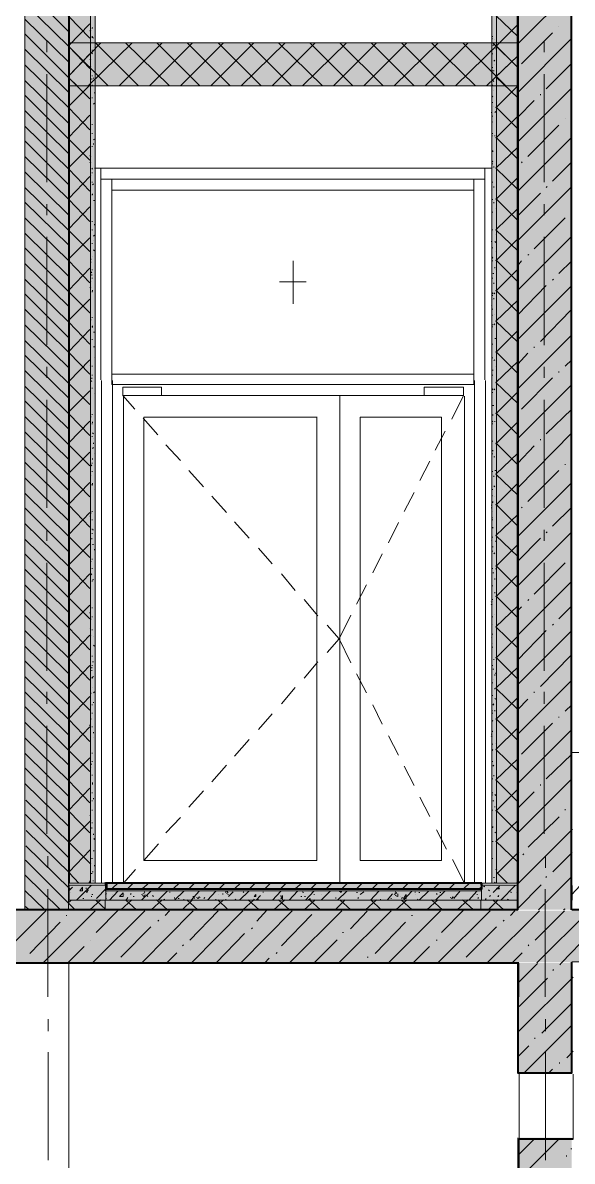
# Model space of a CAD drawing. Header units: millimetres. Extents: x -135211 to 49383, y -8033 to 228499.
# Drawn here: x -68908 to -66369, y 5554 to 10819 of the extents above; entities that cross this region are included whole.
import ezdxf

# ---------------------------------------------------------------- set-up
doc = ezdxf.new("R2010")
doc.units = ezdxf.units.MM
doc.layers.add('PDF _Геометрия', color=7, linetype='Continuous', true_color=0x1d1d1d)
doc.layers.add('PDF _Сплошная заливка', color=7, linetype='Continuous', true_color=0xffffff)

msp = doc.modelspace()

# ---------------------------------------------------------------- hatches: boundary and pattern name
at = {"layer": 'PDF _Сплошная заливка', "transparency": 33554559}
h = msp.add_hatch(color=256, dxfattribs=at)
h.paths.add_polyline_path([(-68526.3, 6763.3), (-68526.3, 6828.9), (-68693.9, 6828.9), (-68693.9, 6763.3)])
h.paths.add_polyline_path([(-66621.4, 6763.3), (-66621.4, 6828.9), (-66790.8, 6828.9), (-66790.8, 6763.3)])
h = msp.add_hatch(color=256, dxfattribs=at)
h.paths.add_polyline_path([(-68695.6, 6763.3), (-68695.6, 6717.5), (-68526.3, 6717.5), (-68526.3, 6763.3)])
h.paths.add_polyline_path([(-66622.2, 6763.3), (-66790.8, 6763.3), (-66790.8, 6717.5), (-66622.2, 6717.5)])
h = msp.add_hatch(color=256, dxfattribs=at)
h.paths.add_polyline_path([(-90915, 6475.5), (-90915, 6713.8), (-103545.3, 6713.8), (-103545.3, 6475.5)])
h.paths.add_polyline_path([(-5796.5, 6475.5), (-5796.5, 6713.8), (-26352.2, 6713.8), (-26352.2, 6475.5)])
h.paths.add_polyline_path([(-26398.8, 6475.5), (-26398.8, 6713.8), (-50899.8, 6713.8), (-50899.8, 6475.5)])
h.paths.add_polyline_path([(-50950.6, 6475.5), (-50950.6, 6713.8), (-77648.6, 6713.8), (-77648.6, 6475.5)])
h.paths.add_polyline_path([(-79718.6, 6475.5), (-79718.6, 6713.8), (-80167.3, 6713.8), (-80167.3, 6475.5)])
h.paths.add_polyline_path([(-80366.2, 6475.5), (-80366.2, 6713.8), (-82698.6, 6713.8), (-82698.6, 6475.5)])
h.paths.add_polyline_path([(-82897.6, 6475.5), (-82897.6, 6713.8), (-83397.1, 6713.8), (-83397.1, 6475.5)])
h = msp.add_hatch(color=256, dxfattribs=at)
h.paths.add_polyline_path([(-66371.7, 5963.3), (-66371.7, 6472.2), (-66618.2, 6472.2), (-66618.2, 5963.3)])
h.paths.add_polyline_path([(-66371.7, 5662.7), (-66618.2, 5662.7), (-66618.2, 3343), (-66371.7, 3343)])

# ---------------------------------------------------------------- linework, layer by layer
at = {"layer": 'PDF _Геометрия', "color": 7, "lineweight": 40}
for points in [[(-66622.2, 11543.3), (-66622.2, 6717.5), (-77399.4, 6717.5), (-77399.4, 10726.1)], [(-66372.5, 6717.5), (-66372.5, 11543.3)], [(-66787.3, 6840.3), (-68523.3, 6840.3)], [(-68522, 6839.5), (-68522, 6814), (-66786.7, 6814), (-66786.7, 6839.5)], [(-104046.1, 2746.4), (-50951, 2746.4), (-50951, 3343.3), (-50951, 6475.7), (-50951, 6716.9), (-66371.9, 6716.9)], [(-66620.9, 6475.1), (-66620.9, 5962.9), (-66371.5, 5962.9), (-66371.5, 6475.1)], [(-66618.2, 5659.3), (-66618.2, 3339.5), (-77396.3, 3339.5), (-77396.3, 6472.2)], [(-77395.9, 6471.8), (-66618.1, 6471.8)], [(-66365.1, 5655.8), (-66614.7, 5655.8)]]:
    msp.add_lwpolyline(points, dxfattribs=at)
at = {"layer": 'PDF _Геометрия', "color": 7, "lineweight": 9}
for points in [[(-69297.6, 11543.3), (-69297.6, 6717.5), (-68899.4, 6717.5), (-68899.4, 11543.3), (-68899.4, 6717.5), (-68696.5, 6717.5), (-68696.5, 11543.3)], [(-68692.3, 11539.1), (-68692.3, 6840.3), (-68595, 6840.3), (-68573.8, 6840.3), (-68573.8, 11539.1)], [(-68595, 11539.1), (-68595, 6840.3)], [(-66741, 11539.1), (-66741, 6840.3), (-66719.8, 6840.3), (-66618.3, 6840.3), (-66618.3, 11539.1)], [(-66719.8, 6840.3), (-66719.8, 11539.1)], [(-66371.7, 10962.5), (-66371.7, 7444.9), (-65097.5, 7444.9), (-65097.5, 10145.6), (-65046.7, 10145.6), (-65046.7, 10069.4), (-65046.7, 10094.8), (-64995.9, 10094.8), (-64995.9, 10069.4), (-64995.9, 8795.2), (-64995.9, 7495.7), (-65046.7, 7495.7), (-65038.3, 7495.7)], [(-68797.2, 10683.2), (-68797.2, 10734)], [(-66498.7, 10683.2), (-66498.7, 10734)], [(-68797.2, 10082.1), (-68797.2, 10581.6)], [(-66498.7, 10082.1), (-66498.7, 10581.6)], [(-66773.8, 10069.4), (-66773.8, 10145.6), (-66744.2, 10145.6), (-68577.1, 10145.6), (-68547.5, 10145.6), (-68547.5, 10069.4)], [(-66799.2, 10094.8), (-68522.1, 10094.8), (-68547.5, 10094.8), (-68547.5, 10145.6), (-68522.1, 10145.6), (-66799.2, 10145.6)], [(-65097.5, 10145.6), (-65097.5, 10069.4), (-65097.5, 8795.2), (-65097.5, 7521.1), (-65097.5, 7444.9), (-66371.7, 7444.9)], [(-68539, 10094.8), (-68547.5, 10094.8), (-68496.7, 10094.8), (-66824.6, 10094.8), (-68496.7, 10094.8), (-68496.7, 10044), (-66824.6, 10044), (-66824.6, 10094.8), (-66824.6, 9167.7)], [(-68509.4, 10094.8), (-68496.7, 10094.8), (-68496.7, 9167.7)], [(-66811.9, 10094.8), (-66824.6, 10094.8), (-66773.8, 10094.8), (-66782.3, 10094.8)], [(-68797.2, 9929.7), (-68797.2, 9980.5)], [(-66498.7, 9929.7), (-66498.7, 9980.5)], [(-68797.2, 9328.6), (-68797.2, 9828.1)], [(-66498.7, 9328.6), (-66498.7, 9828.1)], [(-67658.5, 9718), (-67658.5, 9519.1)], [(-67599.3, 9620.7), (-67722, 9620.7)], [(-68797.2, 9176.2), (-68797.2, 9227)], [(-66498.7, 9176.2), (-66498.7, 9227)], [(-68493.5, 9164.4), (-68493.5, 6840.3), (-68544.1, 6840.3), (-68544.1, 9164.4), (-68544.1, 6840.3)], [(-66770.7, 6840.3), (-66770.7, 9164.4), (-66770.7, 6840.3), (-66821.3, 6840.3), (-66821.3, 9164.4)], [(-68797.2, 8575.1), (-68797.2, 9074.6)], [(-66926.2, 8985.7), (-66871.2, 9095.8), (-67446.9, 9095.8), (-68445.9, 9095.8), (-68390.9, 9032.3)], [(-68445.9, 9095.8), (-66871.2, 9095.8)], [(-68442.6, 6840.3), (-68442.6, 9092.2), (-68442.6, 6840.3), (-67443.8, 6840.3), (-67443.8, 9092.2), (-67443.8, 6840.3), (-66868, 6840.3), (-66868, 9092.2), (-66868, 6840.3)], [(-66498.7, 8575.1), (-66498.7, 9074.6)], [(-68352.8, 8989.9), (-68285, 8913.7)], [(-67548.9, 8994.4), (-67548.9, 6945.6), (-68348.6, 6945.6), (-68348.6, 8994.4)], [(-68348.5, 8994.2), (-67548.5, 8994.2)], [(-66973.1, 8994.4), (-66973.1, 6945.6), (-67349.6, 6945.6), (-67349.6, 8994.4)], [(-67349.5, 8994.2), (-66972.8, 8994.2)], [(-66955.9, 8930.7), (-67002.4, 8841.8)], [(-68246.9, 8867.2), (-68179.2, 8795.2)], [(-68141.1, 8748.6), (-68073.4, 8672.5)], [(-67027.8, 8791), (-67074.4, 8702.1)], [(-67099.8, 8647.1), (-67146.3, 8558.2)], [(-68035.3, 8630.1), (-67967.6, 8553.9)], [(-67929.5, 8511.6), (-67861.7, 8435.4)], [(-67171.7, 8507.4), (-67218.3, 8414.2)], [(-68797.2, 8422.7), (-68797.2, 8473.5)], [(-66498.7, 8422.7), (-66498.7, 8473.5)], [(-67819.4, 8388.8), (-67755.9, 8316.9)], [(-68797.2, 7821.6), (-68797.2, 8321.1)], [(-67247.9, 8363.4), (-67290.3, 8274.5)], [(-66498.7, 7821.6), (-66498.7, 8321.1)], [(-67713.6, 8270.3), (-67650.1, 8194.1)], [(-67319.9, 8219.5), (-67366.5, 8130.6)], [(-67607.7, 8151.8), (-67544.3, 8075.6)], [(-67391.9, 8079.8), (-67446.9, 7969.8), (-67391.9, 7859.7)], [(-67501.9, 8033.3), (-67446.9, 7969.8), (-67501.9, 7906.3)], [(-67544.3, 7863.9), (-67607.7, 7787.7)], [(-67366.5, 7808.9), (-67319.9, 7720)], [(-67650.1, 7745.4), (-67713.6, 7669.2)], [(-68797.2, 7669.2), (-68797.2, 7724.2)], [(-66498.7, 7669.2), (-66498.7, 7724.2)], [(-67290.3, 7665), (-67247.9, 7576.1)], [(-67755.9, 7622.6), (-67819.4, 7550.7)], [(-68797.2, 7068.1), (-68797.2, 7567.6)], [(-66498.7, 7068.1), (-66498.7, 7567.6)], [(-67861.7, 7504.1), (-67929.5, 7427.9)], [(-67218.3, 7521.1), (-67171.7, 7432.2)], [(-67967.6, 7385.6), (-68035.3, 7309.4)], [(-67146.3, 7381.4), (-67099.8, 7292.5)], [(-68073.4, 7267.1), (-68141.1, 7190.9)], [(-67074.4, 7237.4), (-67027.8, 7148.5)], [(-68179.2, 7144.3), (-68246.9, 7072.3)], [(-66996.4, 7087.2), (-66949.8, 6998.2)], [(-68281.2, 7021.9), (-68349, 6945.6)], [(-68792.5, 6910.5), (-68792.5, 6965.6)], [(-66922.7, 6950.3), (-66868, 6840.3), (-66821.3, 6840.3)], [(-66493.6, 6910.5), (-66493.6, 6965.6)], [(-68387.8, 6904), (-68442.6, 6840.3), (-68493.5, 6840.3)], [(-68696, 6844.3), (-68696, 6831.5), (-68527, 6831.5), (-68527, 6844.3)], [(-66791.2, 6844.3), (-66791.2, 6831.5), (-66621.7, 6831.5), (-66621.7, 6844.3)], [(-66372.4, 6844.5), (-66372.4, 6840.3)], [(-68792.5, 6313.9), (-68792.5, 6813.2)], [(-68693.9, 6828.9), (-68693.9, 6761.3), (-68524.3, 6761.3), (-68524.3, 6828.9)], [(-66618.3, 6840.3), (-66787.3, 6840.3), (-68523.3, 6840.3), (-68692.3, 6840.3)], [(-68525.7, 6817.9), (-68525.7, 6805.2), (-66790.1, 6805.2), (-66790.1, 6817.9)], [(-68524.3, 6803.8), (-68524.3, 6761.3), (-66788.9, 6761.3), (-66788.9, 6803.8)], [(-67045.5, 6840.3), (-67739.8, 6840.3)], [(-66788.9, 6828.9), (-66788.9, 6761.3), (-66619.7, 6761.3), (-66619.7, 6828.9)], [(-66493.9, 6313.9), (-66493.9, 6813.2)], [(-66372, 6840), (-66372, 6831.5)], [(-66369.7, 6828.9), (-66369.7, 6761.3)], [(-68696.5, 6763.8), (-68696.5, 6717.5), (-68527.2, 6717.5), (-68527.2, 6763.8), (-68527.2, 6717.5), (-66791.5, 6717.5), (-66622.2, 6717.5), (-66622.2, 6763.8)], [(-66372.5, 6763.8), (-66372.5, 6717.5)], [(-70846.1, 3444.7), (-69398.2, 3444.7), (-69398.2, 6475.8), (-69398.2, 3444.7), (-68695.7, 3444.7), (-68695.7, 6475.8), (-68695.7, 3444.7), (-66621.5, 3444.7), (-66621.5, 5662.8)], [(-62646.8, 6475.8), (-66371.8, 6475.8)], [(-66618.1, 6471.8), (-68692, 6471.8)], [(-66616.7, 6313.9), (-66616.7, 6470.5)], [(-68791.6, 6155.9), (-68791.6, 6210.8)], [(-66492.5, 6155.9), (-66492.5, 6210.8)], [(-68791.5, 5559.3), (-68791.5, 6058.8)], [(-66492.7, 5559.3), (-66492.7, 6058.8)], [(-66371.5, 5962.9), (-66620.9, 5962.9)], [(-66365.1, 5956.4), (-66365.1, 5655.8), (-66614.7, 5655.8), (-66614.7, 5956.4)]]:
    msp.add_lwpolyline(points, dxfattribs=at)
at = {"layer": 'PDF _Геометрия', "lineweight": 9}
for points in [[(-66621.4, 10755.1), (-66723, 10852.5), (-66621.4, 10949.8), (-66371.7, 11199.6)], [(-68598.3, 10746.7), (-68695.6, 10848.2), (-68898.8, 11047.2)], [(-68695.6, 10776.3), (-68898.8, 10979.5)], [(-66621.4, 10721.3), (-66371.7, 10971)], [(-68598.3, 10607), (-68695.6, 10708.6), (-68898.8, 10907.5)], [(-68695.6, 10636.6), (-68898.8, 10835.5)], [(-68687.2, 10725.5), (-68695.6, 10712.8), (-68598.3, 10814.4)], [(-66723, 10708.6), (-66621.4, 10810.2)], [(-66431, 10801.7), (-66431, 10801.7)], [(-68598.3, 10467.3), (-68695.6, 10564.6), (-68898.8, 10767.8)], [(-66621.4, 10496.9), (-66371.7, 10746.7)], [(-66604.5, 10628.1), (-66460.6, 10772.1)], [(-68695.6, 10496.9), (-68898.8, 10695.9)], [(-68547.5, 10725.5), (-68695.6, 10573.1), (-68598.3, 10674.7)], [(-68513.6, 10526.5), (-68695.6, 10708.6)], [(-68606.8, 10526.5), (-68403.6, 10725.5)], [(-68373.9, 10526.5), (-68572.9, 10725.5)], [(-68462.8, 10526.5), (-68263.9, 10725.5)], [(-68230, 10526.5), (-68433.2, 10725.5)], [(-68323.1, 10526.5), (-68124.2, 10725.5)], [(-68090.3, 10526.5), (-68289.3, 10725.5)], [(-68179.2, 10526.5), (-67980.3, 10725.5)], [(-67950.6, 10526.5), (-68149.6, 10725.5)], [(-68039.5, 10526.5), (-67840.6, 10725.5)], [(-67806.7, 10526.5), (-68005.7, 10725.5)], [(-67899.8, 10526.5), (-67696.6, 10725.5)], [(-67667, 10526.5), (-67866, 10725.5)], [(-67755.9, 10526.5), (-67557, 10725.5)], [(-67523.1, 10526.5), (-67726.3, 10725.5)], [(-67616.2, 10526.5), (-67413, 10725.5)], [(-67383.4, 10526.5), (-67582.3, 10725.5)], [(-67472.3, 10526.5), (-67273.3, 10725.5)], [(-67243.7, 10526.5), (-67442.7, 10725.5)], [(-67332.6, 10526.5), (-67133.6, 10725.5)], [(-67099.8, 10526.5), (-67298.7, 10725.5)], [(-67192.9, 10526.5), (-66989.7, 10725.5)], [(-66960.1, 10526.5), (-67159, 10725.5)], [(-67049, 10526.5), (-66850, 10725.5)], [(-66816.2, 10526.5), (-67019.4, 10725.5)], [(-66909.3, 10526.5), (-66706.1, 10725.5)], [(-66676.5, 10526.5), (-66875.4, 10725.5)], [(-66735.7, 10725.5), (-66621.4, 10611.2), (-66723, 10712.8)], [(-66621.4, 10471.5), (-66723, 10568.9), (-66621.4, 10666.2), (-66765.4, 10526.5)], [(-68598.3, 10323.3), (-68695.6, 10424.9), (-68898.8, 10623.9)], [(-66490.2, 10513.8), (-66371.7, 10632.4)], [(-68695.6, 10353), (-68898.8, 10551.9)], [(-68657.5, 10526.5), (-68695.6, 10564.6)], [(-68695.6, 10433.4), (-68598.3, 10530.8)], [(-68598.3, 10183.7), (-68695.6, 10281), (-68898.8, 10484.2)], [(-66723, 10424.9), (-66621.4, 10526.5), (-66625.7, 10526.5)], [(-66621.4, 10268.3), (-66371.7, 10518.1)], [(-66515.6, 10484.2), (-66515.6, 10488.4)], [(-66621.4, 10327.6), (-66723, 10429.2)], [(-66621.4, 10382.6), (-66545.2, 10458.8)], [(-68695.6, 10213.3), (-68898.8, 10412.2)], [(-68695.6, 10289.5), (-68598.3, 10391.1)], [(-66723, 10285.2), (-66621.4, 10386.8)], [(-66401.3, 10374.1), (-66401.3, 10374.1)], [(-66375.9, 10399.5), (-66371.7, 10403.8)], [(-68598.3, 10039.7), (-68695.6, 10141.3), (-68898.8, 10340.3)], [(-66574.9, 10200.6), (-66431, 10344.5)], [(-68695.6, 10069.4), (-68898.8, 10272.6)], [(-66621.4, 10187.9), (-66723, 10289.5)], [(-66621.4, 10039.7), (-66371.7, 10289.5)], [(-68695.6, 10149.8), (-68598.3, 10247.2)], [(-66621.4, 10048.2), (-66723, 10145.6), (-66621.4, 10242.9)], [(-68598.3, 9900), (-68695.6, 10001.6), (-68898.8, 10200.6)], [(-66604.5, 10171), (-66600.3, 10175.2)], [(-66460.6, 10086.3), (-66371.7, 10175.2)], [(-68695.6, 9929.7), (-68898.8, 10128.6)], [(-68695.6, 10005.9), (-68598.3, 10107.5)], [(-68598.3, 9760.3), (-68695.6, 9857.7), (-68898.8, 10056.7)], [(-66723, 10001.6), (-66621.4, 10103.2)], [(-66621.4, 9811.1), (-66371.7, 10060.9)], [(-66490.2, 10056.7), (-66486, 10060.9)], [(-66621.4, 9904.3), (-66723, 10005.9)], [(-66621.4, 9925.4), (-66515.6, 10031.3)], [(-68695.6, 9790), (-68898.8, 9988.9)], [(-68695.6, 9866.2), (-68598.3, 9967.8)], [(-66621.4, 9764.6), (-66723, 9861.9), (-66621.4, 9959.3)], [(-68598.3, 9616.4), (-68695.6, 9718), (-68898.8, 9917)], [(-66545.2, 9773), (-66401.3, 9917)], [(-66375.9, 9946.6), (-66371.7, 9946.6)], [(-68695.6, 9646.1), (-68898.8, 9845)], [(-68695.6, 9726.5), (-68598.3, 9823.8)], [(-66723, 9718), (-66621.4, 9819.6)], [(-66621.4, 9582.6), (-66371.7, 9832.3)], [(-68598.3, 9476.7), (-68695.6, 9574.1), (-68898.8, 9777.3)], [(-66574.9, 9743.4), (-66570.6, 9747.6)], [(-68695.6, 9506.4), (-68898.8, 9705.3)], [(-66621.4, 9620.7), (-66723, 9722.3)], [(-66621.4, 9696.9), (-66604.5, 9718)], [(-66431, 9658.8), (-66371.7, 9718)], [(-68598.3, 9332.8), (-68695.6, 9434.4), (-68898.8, 9633.4)], [(-68695.6, 9582.6), (-68598.3, 9684.2)], [(-66723, 9578.3), (-66621.4, 9679.9)], [(-66460.6, 9629.1), (-66456.4, 9633.4)], [(-66621.4, 9481), (-66723, 9582.6)], [(-66621.4, 9354), (-66371.7, 9603.7)], [(-66621.4, 9468.3), (-66490.2, 9603.7)], [(-68695.6, 9362.4), (-68898.8, 9565.6)], [(-68695.6, 9442.9), (-68598.3, 9540.2)], [(-66621.4, 9341.3), (-66723, 9438.6), (-66621.4, 9536)], [(-68598.3, 9193.1), (-68695.6, 9294.7), (-68898.8, 9493.7)], [(-66515.6, 9345.5), (-66375.9, 9489.4)], [(-68695.6, 9222.7), (-68898.8, 9421.7)], [(-68695.6, 9298.9), (-68598.3, 9400.5)], [(-66723, 9294.7), (-66621.4, 9396.3)], [(-66621.4, 9125.4), (-66371.7, 9375.1)], [(-68598.3, 9053.4), (-68695.6, 9150.8), (-68898.8, 9349.7)], [(-66545.2, 9315.9), (-66545.2, 9320.1)], [(-68695.6, 9083.1), (-68898.8, 9282)], [(-66621.4, 9197.4), (-66723, 9298.9)], [(-66621.4, 9239.7), (-66574.9, 9290.5)], [(-68695.6, 9159.3), (-68598.3, 9260.8)], [(-66621.4, 9057.7), (-66723, 9155), (-66621.4, 9252.4)], [(-66401.3, 9231.2), (-66371.7, 9260.8)], [(-68598.3, 8909.5), (-68695.6, 9011.1), (-68898.8, 9210.1)], [(-66604.5, 9032.3), (-66460.6, 9176.2)], [(-66431, 9201.6), (-66431, 9205.8)], [(-68695.6, 8939.1), (-68898.8, 9138.1)], [(-68695.6, 9019.6), (-68598.3, 9116.9)], [(-66723, 9011.1), (-66621.4, 9112.7)], [(-66621.4, 8896.8), (-66371.7, 9146.6)], [(-68598.3, 8769.8), (-68695.6, 8867.2), (-68898.8, 9070.4)], [(-66621.4, 8913.7), (-66723, 9015.3)], [(-66490.2, 8918), (-66371.7, 9032.3)], [(-68695.6, 8799.4), (-68898.8, 8998.4)], [(-68695.6, 8875.6), (-68598.3, 8977.2)], [(-66723, 8871.4), (-66621.4, 8973)], [(-68598.3, 8625.9), (-68695.6, 8727.5), (-68898.8, 8926.4)], [(-66621.4, 8668.2), (-66371.7, 8922.2)], [(-68695.6, 8655.5), (-68898.8, 8858.7)], [(-66621.4, 8774), (-66723, 8875.6)], [(-66621.4, 8782.5), (-66545.2, 8862.9)], [(-66515.6, 8888.3), (-66515.6, 8892.6)], [(-68695.6, 8735.9), (-68598.3, 8833.3)], [(-66621.4, 8634.4), (-66723, 8731.7), (-66621.4, 8829.1)], [(-66375.9, 8803.7), (-66371.7, 8807.9)], [(-68598.3, 8486.2), (-68695.6, 8587.8), (-68898.8, 8786.7)], [(-66574.9, 8604.7), (-66431, 8748.6)], [(-66401.3, 8774), (-66401.3, 8778.3)], [(-68695.6, 8515.8), (-68898.8, 8714.8)], [(-68695.6, 8592), (-68598.3, 8693.6)], [(-66723, 8587.8), (-66621.4, 8689.4)], [(-66621.4, 8443.9), (-66371.7, 8693.6)], [(-68598.3, 8346.5), (-68695.6, 8443.9), (-68898.8, 8642.8)], [(-66621.4, 8490.4), (-66723, 8592)], [(-68695.6, 8371.9), (-68898.8, 8575.1)], [(-68695.6, 8452.3), (-68598.3, 8553.9)], [(-66621.4, 8350.7), (-66723, 8448.1), (-66621.4, 8545.5)], [(-66604.5, 8575.1), (-66600.3, 8579.3)], [(-66460.6, 8490.4), (-66371.7, 8579.3)], [(-68598.3, 8202.6), (-68695.6, 8304.2), (-68898.8, 8503.1)], [(-68695.6, 8232.2), (-68898.8, 8431.2)], [(-66621.4, 8215.3), (-66371.7, 8465)], [(-66621.4, 8329.6), (-66515.6, 8435.4)], [(-66490.2, 8460.8), (-66486, 8465)], [(-68695.6, 8312.6), (-68598.3, 8410)], [(-66723, 8304.2), (-66621.4, 8405.8)], [(-68598.3, 8062.9), (-68695.6, 8160.2), (-68898.8, 8363.4)], [(-66545.2, 8177.2), (-66401.3, 8321.1)], [(-66375.9, 8346.5), (-66371.7, 8350.7)], [(-68695.6, 8092.5), (-68898.8, 8291.5)], [(-68695.6, 8168.7), (-68598.3, 8270.3)], [(-66621.4, 8206.8), (-66723, 8308.4)], [(-66723, 8164.5), (-66621.4, 8266.1)], [(-68598.3, 7919), (-68695.6, 8020.6), (-68898.8, 8219.5)], [(-66621.4, 7986.7), (-66371.7, 8236.4)], [(-66621.4, 8067.1), (-66723, 8168.7)], [(-68695.6, 7948.6), (-68898.8, 8151.8)], [(-68695.6, 8029), (-68598.3, 8126.4)], [(-66621.4, 7927.4), (-66723, 8024.8), (-66621.4, 8122.2)], [(-66621.4, 8101), (-66604.5, 8117.9)], [(-66574.9, 8147.5), (-66570.6, 8151.8)], [(-66431, 8062.9), (-66371.7, 8122.2)], [(-68598.3, 7779.3), (-68695.6, 7880.9), (-68898.8, 8079.8)], [(-68695.6, 7808.9), (-68898.8, 8007.9)], [(-66621.4, 7758.1), (-66371.7, 8007.9)], [(-66621.4, 7872.4), (-66490.2, 8007.9)], [(-66460.6, 8033.3), (-66456.4, 8037.5)], [(-68695.6, 7885.1), (-68598.3, 7986.7)], [(-66723, 7880.9), (-66621.4, 7982.5)], [(-68598.3, 7639.6), (-68695.6, 7736.9), (-68898.8, 7935.9)], [(-68695.6, 7665), (-68898.8, 7868.2)], [(-68695.6, 7745.4), (-68598.3, 7847)], [(-66621.4, 7783.5), (-66723, 7885.1)], [(-66515.6, 7749.6), (-66375.9, 7893.6)], [(-68598.3, 7495.7), (-68695.6, 7597.3), (-68898.8, 7796.2)], [(-66574.9, 7690.4), (-66621.4, 7643.8), (-66723, 7741.2), (-66621.4, 7838.5)], [(-66621.4, 7529.5), (-66371.7, 7779.3)], [(-68695.6, 7525.3), (-68898.8, 7724.2)], [(-68695.6, 7601.5), (-68598.3, 7703.1)], [(-66723, 7597.3), (-66621.4, 7698.8)], [(-66545.2, 7720), (-66545.2, 7724.2)], [(-68598.3, 7356), (-68695.6, 7453.3), (-68898.8, 7656.5)], [(-66401.3, 7635.3), (-66371.7, 7665)], [(-68695.6, 7385.6), (-68898.8, 7584.6)], [(-66621.4, 7499.9), (-66723, 7601.5)], [(-66431, 7605.7), (-66431, 7609.9)], [(-68695.6, 7461.8), (-68598.3, 7563.4)], [(-66621.4, 7360.2), (-66723, 7457.6), (-66621.4, 7559.2)], [(-66621.4, 7300.9), (-66371.7, 7550.7)], [(-66604.5, 7436.4), (-66460.6, 7580.3)], [(-68598.3, 7212), (-68695.6, 7313.6), (-68898.8, 7512.6)], [(-68695.6, 7241.7), (-68898.8, 7440.6)], [(-66490.2, 7322.1), (-66371.7, 7436.4)], [(-68598.3, 7072.3), (-68695.6, 7173.9), (-68898.8, 7372.9)], [(-68695.6, 7322.1), (-68598.3, 7419.5)], [(-66621.4, 7216.3), (-66723, 7317.9), (-66621.4, 7415.2)], [(-66621.4, 7072.3), (-66371.7, 7322.1)], [(-68695.6, 7102), (-68898.8, 7300.9)], [(-68695.6, 7178.2), (-68598.3, 7279.8)], [(-66723, 7173.9), (-66621.4, 7275.5)], [(-66515.6, 7292.5), (-66515.6, 7296.7)], [(-68690.4, 7024.6), (-68893.7, 7223.6)], [(-66621.4, 7186.6), (-66545.2, 7262.8)], [(-66621.4, 7076.6), (-66723, 7178.2)], [(-66401.3, 7178.2), (-66401.3, 7182.4)], [(-66375.9, 7207.8), (-66371.7, 7207.8)], [(-68692.2, 6954.4), (-68895.2, 7157.4)], [(-68690.9, 7033.3), (-68593.5, 7130.7)], [(-66722.2, 7033.3), (-66620.6, 7130.7)], [(-66573.2, 7007), (-66429.1, 7146.8)], [(-68689.9, 6884.2), (-68893.2, 7083.2)], [(-66618.3, 6840.3), (-66368.1, 7090)], [(-68691.5, 6814), (-68894.6, 7012.8)], [(-68593.8, 6928), (-68691.3, 7025.6)], [(-66621.2, 6936.8), (-66723, 7034.3)], [(-68694.2, 6892.9), (-68596.6, 6994.4)], [(-66716.9, 6884.2), (-66615.5, 6985.6)], [(-66597.4, 6971.9), (-66593.1, 6976.1)], [(-66458.9, 6892.9), (-66370.2, 6982.1)], [(-68693.3, 6743.8), (-68896.6, 6947.1)], [(-68734.3, 6717.5), (-68899.4, 6878.3)], [(-68650.2, 6840.3), (-68692.3, 6887)], [(-68603.5, 6840.3), (-68595, 6853)], [(-68496.5, 6814), (-68466.8, 6843.7)], [(-68424.7, 6814), (-68395, 6843.7)], [(-68356.8, 6814), (-68322.8, 6843.7)], [(-68285, 6814), (-68255.2, 6843.7)], [(-68212.8, 6814), (-68183.4, 6843.7)], [(-68141, 6814), (-68111.2, 6843.7)], [(-68073.4, 6814), (-68043.7, 6843.7)], [(-68001.2, 6814), (-67971.5, 6843.7)], [(-67929.4, 6814), (-67899.7, 6843.7)], [(-67861.4, 6814), (-67832.1, 6843.7)], [(-67789.6, 6814), (-67759.9, 6843.7)], [(-67717.9, 6814), (-67688.1, 6843.7)], [(-67649.9, 6814), (-67615.9, 6843.7)], [(-67578.1, 6814), (-67548.4, 6843.7)], [(-67505.9, 6814), (-67476.6, 6843.7)], [(-67434.1, 6814), (-67404.3, 6843.7)], [(-67366.1, 6814), (-67336.8, 6843.7)], [(-67294.3, 6814), (-67264.6, 6843.7)], [(-67222.5, 6814), (-67192.8, 6843.7)], [(-67154.5, 6814), (-67125.2, 6843.7)], [(-67082.8, 6814), (-67053, 6843.7)], [(-67010.5, 6814), (-66981.2, 6843.7)], [(-66938.7, 6814), (-66909, 6843.7)], [(-66871.2, 6814), (-66841.5, 6843.7)], [(-66668.8, 6840.3), (-66719.8, 6891.3)], [(-66626.8, 6840.3), (-66618.3, 6848.8)], [(-66524.8, 6717.5), (-66372.5, 6869.8)], [(-66492, 6866.6), (-66487.8, 6870.9)], [(-68806.2, 6717.5), (-68899.4, 6806.4)], [(-68695.2, 6805.2), (-68678.3, 6822.2)], [(-68686.6, 6796.4), (-68686.6, 6796.4)], [(-68659.9, 6761.3), (-68592.3, 6828.9)], [(-68619.2, 6805.2), (-68606.4, 6809.5)], [(-68618.7, 6804.9), (-68610.2, 6796.4), (-68605.9, 6809.2)], [(-68615.5, 6814), (-68615.5, 6818.2)], [(-68610.7, 6809.5), (-68606.4, 6805.2)], [(-68567.3, 6770.1), (-68521, 6816.9)], [(-68525.5, 6787.7), (-68521.2, 6791.9)], [(-68507.7, 6761.3), (-68469.4, 6803.8)], [(-68411.2, 6787.7), (-68406.9, 6791.9)], [(-68394.9, 6805.2), (-68394.9, 6805.2)], [(-68360.2, 6787.7), (-68347.4, 6791.9)], [(-68359.3, 6761.3), (-68316.8, 6803.8)], [(-68348, 6796.4), (-68343.7, 6800.7)], [(-68283.2, 6761.3), (-68240.7, 6803.8)], [(-68229.4, 6800.7), (-68229.4, 6796.4)], [(-68207.1, 6761.3), (-68164.6, 6803.8)], [(-68130.6, 6761.3), (-68092.8, 6803.8)], [(-68054.5, 6761.3), (-68016.7, 6803.8)], [(-67983.6, 6787.7), (-67983.6, 6791.9)], [(-67971.1, 6796.4), (-67966.8, 6804.9)], [(-67966.6, 6791.9), (-67958.1, 6787.7)], [(-67963, 6796.4), (-67958.8, 6796.4)], [(-67962.6, 6796.4), (-67962.6, 6804.9)], [(-67958, 6778.9), (-67936.7, 6800.1)], [(-67906.6, 6761.3), (-67864.1, 6803.8)], [(-67890.8, 6796.4), (-67886.5, 6800.7)], [(-67797.7, 6796.4), (-67797.7, 6800.7)], [(-67753.9, 6761.3), (-67716.1, 6803.8)], [(-67677.8, 6761.3), (-67639.6, 6803.8)], [(-67615.4, 6800.7), (-67611.2, 6796.4)], [(-67601.7, 6761.3), (-67563.5, 6803.8)], [(-67529.5, 6761.3), (-67487.4, 6803.8)], [(-67496.9, 6796.4), (-67492.6, 6796.4)], [(-67453.4, 6761.3), (-67411.3, 6803.8)], [(-67446.3, 6804.9), (-67437.8, 6796.4), (-67433.6, 6804.9)], [(-67365.6, 6796.4), (-67361.3, 6796.4)], [(-67348.7, 6787.7), (-67331.7, 6800.4)], [(-67332.3, 6805.2), (-67328, 6805.2)], [(-67328, 6805.2), (-67328, 6805.2)], [(-67301.2, 6761.3), (-67262.9, 6803.8)], [(-67225.1, 6761.3), (-67199.6, 6791.1)], [(-67191.9, 6787.7), (-67179.2, 6796.2)], [(-67188.2, 6805.2), (-67188.2, 6805.2)], [(-67187.9, 6800.7), (-67183.7, 6796.4)], [(-67187.4, 6783.1), (-67175, 6778.9), (-67175, 6791.6)], [(-67148.5, 6761.3), (-67110.7, 6803.8)], [(-67094.9, 6800.7), (-67094.9, 6796.4)], [(-67077.9, 6796.4), (-67073.6, 6796.4)], [(-67076.7, 6761.3), (-67034.2, 6803.8)], [(-67000.6, 6761.3), (-66958.1, 6803.8)], [(-66997.3, 6791.9), (-66993, 6787.7)], [(-66980.6, 6796.4), (-66976.3, 6796.4)], [(-66916.3, 6770.1), (-66886.6, 6804.1)], [(-66848, 6761.3), (-66810.1, 6803.8)], [(-66799, 6814), (-66790.5, 6822.5)], [(-66790.8, 6822.8), (-66786.6, 6831.2)], [(-66778.5, 6827), (-66774.3, 6822.8), (-66774.3, 6827)], [(-66778.1, 6827), (-66778.1, 6822.8)], [(-66756.6, 6809.5), (-66752.3, 6805.2)], [(-66735, 6796.4), (-66705.7, 6826.2)], [(-66700, 6761.3), (-66632.4, 6828.9)], [(-66654.7, 6800.7), (-66650.4, 6796.4)], [(-66624.9, 6796.4), (-66620.7, 6800.7)], [(-66618.3, 6726.2), (-66512.4, 6832.2)], [(-66370.9, 6791.9), (-66370.9, 6787.7), (-66332.6, 6830.2)], [(-68666.7, 6717.5), (-68696.5, 6747.2)], [(-68693.4, 6752.6), (-68684.9, 6761.1)], [(-68630.7, 6770.1), (-68626.4, 6770.1)], [(-68599, 6717.5), (-68548, 6763.8)], [(-68592.9, 6778.9), (-68588.7, 6778.9)], [(-68589.2, 6787.7), (-68585, 6787.7)], [(-68569.7, 6760), (-68522.9, 6717.5), (-68527.2, 6721.7)], [(-68524.8, 6770.1), (-68521, 6770.1)], [(-68521, 6770.1), (-68521, 6770.1)], [(-68495.7, 6787.7), (-68495.7, 6787.7)], [(-68454.8, 6717.5), (-68404.2, 6763.8)], [(-68436.2, 6787.7), (-68436.2, 6787.7)], [(-68435.4, 6761.3), (-68435.4, 6761.3)], [(-68382.9, 6717.5), (-68434, 6763.8)], [(-68431.2, 6761.3), (-68422.7, 6774.1)], [(-68398.3, 6778.9), (-68394, 6778.9)], [(-68355.8, 6783.1), (-68347.7, 6778.9), (-68343.5, 6787.4)], [(-68334.5, 6783.1), (-68330.3, 6778.9)], [(-68315.3, 6717.5), (-68264.7, 6763.8)], [(-68309, 6783.1), (-68304.8, 6778.9)], [(-68239.2, 6717.5), (-68289.8, 6763.8)], [(-68257.7, 6761.3), (-68253.5, 6765.6), (-68253.5, 6761.3)], [(-68232.2, 6761.3), (-68232.2, 6761.3)], [(-68207.7, 6774.4), (-68207.7, 6770.1)], [(-68190.3, 6770.1), (-68186, 6770.1)], [(-68171.5, 6717.5), (-68124.7, 6763.8)], [(-68164.6, 6761.3), (-68164.6, 6765.6)], [(-68099.6, 6717.5), (-68150.2, 6763.8)], [(-68122.9, 6778.9), (-68118.6, 6778.9)], [(-68118.4, 6774.4), (-68114.2, 6770.1)], [(-68105.7, 6774.4), (-68097.2, 6770.1), (-68092.9, 6778.6)], [(-68101.9, 6770.1), (-68089.1, 6774.4)], [(-68072.1, 6770.1), (-68067.9, 6774.4)], [(-68031.6, 6717.5), (-67980.9, 6763.8)], [(-68016.7, 6765.6), (-68016.7, 6761.3)], [(-67959.7, 6717.5), (-68006.5, 6763.8)], [(-68004.9, 6787.7), (-68004.9, 6787.7)], [(-67970.3, 6761.3), (-67970.3, 6765.6)], [(-67927.4, 6765.6), (-67923.1, 6761.3)], [(-67892, 6717.5), (-67841.4, 6763.8)], [(-67815.9, 6717.5), (-67866.5, 6763.8)], [(-67842.8, 6761.3), (-67838.5, 6765.6), (-67838.5, 6761.3)], [(-67830, 6761.3), (-67809.2, 6782.6)], [(-67821.5, 6765.6), (-67821.5, 6761.3)], [(-67748.2, 6717.5), (-67697.2, 6763.8)], [(-67676.3, 6717.5), (-67727, 6763.8)], [(-67716.5, 6783.1), (-67716.5, 6778.9)], [(-67716.1, 6761.3), (-67711.9, 6761.3)], [(-67707.6, 6761.3), (-67707.6, 6765.6)], [(-67623.5, 6778.9), (-67619.2, 6778.9)], [(-67608.3, 6717.5), (-67557.7, 6763.8)], [(-67606.5, 6778.9), (-67602.6, 6778.9)], [(-67589, 6761.3), (-67580.5, 6769.8), (-67580.5, 6761.3)], [(-67532.1, 6717.5), (-67583.2, 6763.8)], [(-67564.2, 6787.7), (-67560.4, 6787.7)], [(-67526.4, 6787.7), (-67526.4, 6787.7)], [(-67464.5, 6717.5), (-67418.1, 6763.8)], [(-67462.5, 6774.4), (-67462.5, 6770.1)], [(-67392.6, 6717.5), (-67443.2, 6763.8)], [(-67360.9, 6770.1), (-67356.7, 6774.4)], [(-67325, 6717.5), (-67273.9, 6763.8)], [(-67252.6, 6717.5), (-67299.4, 6763.8)], [(-67254.8, 6761.3), (-67254.8, 6765.6)], [(-67208.3, 6770.1), (-67204.1, 6770.1)], [(-67185, 6717.5), (-67134.4, 6763.8)], [(-67162.3, 6778.9), (-67162.3, 6778.9)], [(-67108.9, 6717.5), (-67159.9, 6763.8)], [(-67157.8, 6770.1), (-67153.5, 6774.4)], [(-67094.6, 6787.7), (-67094.6, 6787.7)], [(-67085.2, 6765.6), (-67080.9, 6761.3)], [(-67041.2, 6717.5), (-66990.6, 6763.8)], [(-66969.3, 6717.5), (-67019.9, 6763.8)], [(-66984.5, 6787.7), (-66984.5, 6787.7)], [(-66932.9, 6774.4), (-66924.4, 6770.1), (-66920.6, 6778.6)], [(-66929.1, 6770.1), (-66916.3, 6774.4)], [(-66904.2, 6787.7), (-66900, 6787.7)], [(-66901.7, 6717.5), (-66850.6, 6763.8)], [(-66825.1, 6717.5), (-66876.2, 6763.8)], [(-66810.7, 6787.7), (-66806.5, 6787.7)], [(-66806.2, 6770.1), (-66802, 6774.4)], [(-66771.9, 6761.3), (-66767.6, 6769.8)], [(-66757.5, 6717.5), (-66711.1, 6763.8)], [(-66755.3, 6761.3), (-66755.3, 6761.3)], [(-66751.7, 6778.9), (-66747.5, 6783.1)], [(-66685.6, 6717.5), (-66736.2, 6763.8)], [(-66709.2, 6778.9), (-66713.5, 6778.9), (-66709.2, 6783.1)], [(-66687.6, 6770.1), (-66687.6, 6770.1)], [(-66670.3, 6761.3), (-66666, 6765.6), (-66666, 6761.3)], [(-66623.9, 6761.3), (-66619.7, 6765.6)], [(-66370.9, 6787.7), (-66370.9, 6787.7)], [(-69043.4, 6471.8), (-68802.2, 6713)], [(-68878.1, 6717.5), (-68899.4, 6734.5)], [(-68815, 6471.8), (-68573.8, 6713)], [(-68708.6, 6691.1), (-68704.3, 6691.1)], [(-68586.6, 6471.8), (-68345, 6713)], [(-68570, 6612.2), (-68463.9, 6717.8)], [(-68357.8, 6471.8), (-68120.8, 6713)], [(-68251.1, 6691.1), (-68230.2, 6712.4)], [(-68137, 6577.1), (-68005.7, 6712.6)], [(-68129.4, 6471.8), (-67892, 6713)], [(-67900.5, 6471.8), (-67663.6, 6713)], [(-67826.7, 6664.8), (-67780.3, 6715.5)], [(-67712.8, 6550.8), (-67573, 6694.9)], [(-67676.4, 6471.8), (-67434.8, 6713)], [(-67447.6, 6471.8), (-67206.4, 6713)], [(-67394.1, 6629.7), (-67317.8, 6710.2)], [(-67219.2, 6471.8), (-66977.6, 6713)], [(-67112.3, 6691.1), (-67108, 6691.1)], [(-66990.4, 6471.8), (-66749.2, 6713)], [(-66974, 6612.2), (-66868.3, 6717.8)], [(-66762, 6471.8), (-66520.3, 6713)], [(-66655.2, 6691.1), (-66633.9, 6712.4)], [(-66541.1, 6577.1), (-66405.5, 6712.6)], [(-66533.1, 6471.8), (-66291.9, 6713)], [(-66410.3, 6717.5), (-66401.8, 6721.7)], [(-68876.1, 6515.7), (-68736.1, 6659.4)], [(-68455.7, 6498.1), (-68316.1, 6637.7)], [(-68283.9, 6664.8), (-68279.7, 6669.1)], [(-67851.1, 6629.7), (-67846.9, 6634)], [(-67280, 6515.7), (-67140.5, 6659.4)], [(-66860.1, 6498.1), (-66720.1, 6637.7)], [(-66687.9, 6664.8), (-66684, 6669.1)], [(-68015, 6471.8), (-67883.5, 6607.1)], [(-67431.1, 6612.2), (-67426.9, 6612.2)], [(-66419.1, 6471.8), (-66287.7, 6607.1)], [(-68700.6, 6471.8), (-68624.6, 6547.8)], [(-68594.4, 6577.1), (-68594.4, 6577.1)], [(-68170, 6550.8), (-68165.7, 6555)], [(-67562, 6471.8), (-67456.1, 6577.7)], [(-67104.8, 6471.8), (-67028.4, 6547.8)], [(-66998.5, 6577.1), (-66994.2, 6577.1)], [(-66573.8, 6550.8), (-66569.6, 6555)], [(-68243.3, 6471.8), (-68196.8, 6518.3)], [(-67790.4, 6471.8), (-67769.5, 6493.1)], [(-67737.3, 6515.7), (-67733.1, 6519.9)], [(-67317.1, 6498.1), (-67312.9, 6498.1)], [(-66647.5, 6471.8), (-66601, 6518.3)], [(-66614.9, 6384), (-66530.3, 6468.7)], [(-66459.8, 6436.7), (-66455.5, 6441)], [(-66427, 6463), (-66418.8, 6471.6)], [(-66615.6, 6155.9), (-66365.6, 6405.5)], [(-66615.1, 6270), (-66484.1, 6401.4)], [(-66509.5, 6147.2), (-66369.6, 6287)], [(-66591.3, 5962.9), (-66371.5, 6183.1)], [(-66542.3, 6120.8), (-66542.3, 6125.1)], [(-66615.6, 6041.9), (-66569.2, 6088.3)], [(-66395, 6033.1), (-66365.4, 6062.7)], [(-66428, 6006.8), (-66428, 6011.1)], [(-66477.3, 5962.9), (-66460.1, 5979.7)], [(-66616.7, 5471.5), (-66430.5, 5657.8)], [(-66616.6, 5585.6), (-66544.4, 5657.4)], [(-66396, 5576.8), (-66396, 5581.2)], [(-66375.7, 5611.9), (-66371.8, 5611.9)]]:
    msp.add_lwpolyline(points, dxfattribs=at)
at = {"layer": 'PDF _Геометрия', "color": 252, "lineweight": 9, "true_color": 0x959595}
for points in [[(-68589.8, 10793.2), (-68585.6, 10793.2), (-68585.6, 10797.5)], [(-68594.1, 10784.8), (-68598.3, 10780.5)], [(-68589.8, 10755.1), (-68585.6, 10755.1), (-68589.8, 10750.9)], [(-68581.4, 10746.7), (-68585.6, 10750.9)], [(-66740, 10755.1), (-66735.7, 10755.1)], [(-66740, 10746.7), (-66740, 10742.4)], [(-66727.3, 10742.4), (-66727.3, 10742.4)], [(-68589.8, 10691.6), (-68585.6, 10691.6)], [(-68581.4, 10704.3), (-68581.4, 10704.3)], [(-66731.5, 10717), (-66735.7, 10712.8)], [(-66723, 10695.9), (-66723, 10700.1)], [(-68594.1, 10645.1), (-68598.3, 10649.3)], [(-68585.6, 10674.7), (-68589.8, 10678.9)], [(-66740, 10674.7), (-66735.7, 10674.7)], [(-66727.3, 10645.1), (-66731.5, 10640.8)], [(-68594.1, 10619.7), (-68598.3, 10615.4)], [(-68594.1, 10602.7), (-68594.1, 10602.7)], [(-68589.8, 10590), (-68589.8, 10590)], [(-66740, 10611.2), (-66735.7, 10611.2)], [(-66735.7, 10594.3), (-66735.7, 10598.5)], [(-66731.5, 10598.5), (-66731.5, 10594.3)], [(-66727.3, 10623.9), (-66727.3, 10623.9)], [(-68598.3, 10526.5), (-68598.3, 10530.8)], [(-68589.8, 10573.1), (-68585.6, 10573.1)], [(-68589.8, 10556.2), (-68589.8, 10560.4)], [(-68589.8, 10530.8), (-68585.6, 10530.8)], [(-68581.4, 10564.6), (-68581.4, 10560.4)], [(-66740, 10530.8), (-66735.7, 10530.8)], [(-66731.5, 10547.7), (-66735.7, 10551.9)], [(-66723, 10568.9), (-66723, 10568.9)], [(-68577.1, 10492.7), (-68577.1, 10496.9)], [(-66735.7, 10475.7), (-66740, 10480)], [(-66731.5, 10505.4), (-66731.5, 10505.4)], [(-68589.8, 10471.5), (-68585.6, 10471.5)], [(-68577.1, 10446.1), (-68581.4, 10441.9)], [(-66740, 10450.3), (-66735.7, 10450.3)], [(-66731.5, 10433.4), (-66731.5, 10433.4)], [(-66740, 10403.8), (-66744.2, 10403.8)], [(-66740, 10386.8), (-66735.7, 10386.8)], [(-66723, 10408), (-66727.3, 10403.8)], [(-68594.1, 10336), (-68594.1, 10336)], [(-66740, 10357.2), (-66740, 10361.4)], [(-68589.8, 10306.4), (-68585.6, 10306.4)], [(-68577.1, 10281), (-68581.4, 10276.8)], [(-66740, 10306.4), (-66735.7, 10306.4)], [(-66740, 10297.9), (-66740, 10293.7)], [(-66727.3, 10293.7), (-66727.3, 10297.9)], [(-68589.8, 10247.2), (-68585.6, 10247.2)], [(-68581.4, 10255.6), (-68581.4, 10259.9)], [(-66740, 10226), (-66735.7, 10226), (-66735.7, 10221.8)], [(-68594.1, 10200.6), (-68598.3, 10204.8)], [(-68594.1, 10175.2), (-68598.3, 10171)], [(-66735.7, 10179.4), (-66740, 10175.2)], [(-66740, 10166.7), (-66735.7, 10166.7)], [(-68585.6, 10145.6), (-68589.8, 10141.3)], [(-68589.8, 10124.4), (-68585.6, 10124.4)], [(-68589.8, 10111.7), (-68589.8, 10111.7)], [(-66735.7, 10149.8), (-66735.7, 10149.8)], [(-66731.5, 10154), (-66731.5, 10149.8)], [(-68589.8, 10082.1), (-68585.6, 10082.1)], [(-68581.4, 10073.6), (-68585.6, 10069.4)], [(-66740, 10082.1), (-66735.7, 10082.1)], [(-66731.5, 10056.7), (-66731.5, 10060.9)], [(-68589.8, 10022.8), (-68585.6, 10022.8), (-68585.6, 10027)], [(-66740, 10014.3), (-66740, 10014.3)], [(-68577.1, 9997.4), (-68581.4, 9997.4)], [(-66740, 10001.6), (-66735.7, 10001.6)], [(-66731.5, 9988.9), (-66731.5, 9984.7)], [(-66723, 9959.3), (-66723, 9959.3)], [(-68589.8, 9900), (-68585.6, 9900)], [(-66740, 9942.4), (-66735.7, 9942.4)], [(-66740, 9912.7), (-66740, 9912.7)], [(-68585.6, 9857.7), (-68585.6, 9857.7)], [(-68577.1, 9883.1), (-68577.1, 9887.3)], [(-66740, 9861.9), (-66735.7, 9861.9)], [(-68589.8, 9798.4), (-68585.6, 9798.4)], [(-68577.1, 9836.5), (-68581.4, 9832.3)], [(-68581.4, 9811.1), (-68581.4, 9811.1)], [(-66740, 9806.9), (-66744.2, 9806.9)], [(-66723, 9802.7), (-66727.3, 9806.9)], [(-66723, 9840.8), (-66723, 9840.8)], [(-68585.6, 9739.2), (-68585.6, 9739.2)], [(-68577.1, 9764.6), (-68581.4, 9768.8)], [(-66740, 9777.3), (-66735.7, 9777.3)], [(-66723, 9760.3), (-66723, 9760.3)], [(-68594.1, 9726.5), (-68594.1, 9722.3)], [(-68594.1, 9709.6), (-68594.1, 9713.8)], [(-66735.7, 9735), (-66740, 9730.7)], [(-66740, 9718), (-66735.7, 9718)], [(-66727.3, 9684.2), (-66727.3, 9688.4)], [(-68589.8, 9663), (-68594.1, 9667.2)], [(-68589.8, 9675.7), (-68585.6, 9675.7)], [(-68589.8, 9654.5), (-68589.8, 9650.3)], [(-68589.8, 9637.6), (-68585.6, 9637.6)], [(-66740, 9637.6), (-66735.7, 9637.6)], [(-66731.5, 9658.8), (-66735.7, 9658.8)], [(-66723, 9675.7), (-66723, 9675.7)], [(-68594.1, 9591), (-68598.3, 9595.3)], [(-68594.1, 9608), (-68594.1, 9608)], [(-68589.8, 9620.7), (-68589.8, 9620.7)], [(-68585.6, 9582.6), (-68585.6, 9578.3)], [(-66731.5, 9612.2), (-66731.5, 9616.4)], [(-68589.8, 9574.1), (-68585.6, 9574.1)], [(-66735.7, 9569.9), (-66740, 9565.6)], [(-66740, 9557.2), (-66735.7, 9557.2)], [(-66735.7, 9540.2), (-66735.7, 9540.2)], [(-66727.3, 9565.6), (-66731.5, 9569.9)], [(-66731.5, 9544.5), (-66731.5, 9540.2)], [(-66744.2, 9510.6), (-66744.2, 9510.6)], [(-66740, 9493.7), (-66735.7, 9493.7)], [(-68598.3, 9472.5), (-68598.3, 9472.5)], [(-68594.1, 9447.1), (-68594.1, 9442.9)], [(-68589.8, 9455.6), (-68585.6, 9455.6)], [(-66740, 9464), (-66740, 9468.3)], [(-66727.3, 9425.9), (-66731.5, 9421.7)], [(-66727.3, 9468.3), (-66727.3, 9468.3)], [(-68589.8, 9413.2), (-68585.6, 9413.2), (-68585.6, 9409)], [(-68585.6, 9417.5), (-68585.6, 9413.2)], [(-68577.1, 9387.8), (-68581.4, 9387.8)], [(-66735.7, 9421.7), (-66740, 9421.7)], [(-66740, 9413.2), (-66735.7, 9413.2)], [(-68589.8, 9354), (-68585.6, 9354)], [(-68577.1, 9320.1), (-68581.4, 9320.1)], [(-66740, 9332.8), (-66735.7, 9332.8)], [(-66723, 9358.2), (-66727.3, 9358.2)], [(-68594.1, 9265.1), (-68594.1, 9265.1)], [(-68577.1, 9269.3), (-68577.1, 9269.3)], [(-66740, 9269.3), (-66735.7, 9269.3)], [(-68598.3, 9235.4), (-68598.3, 9235.4)], [(-68589.8, 9231.2), (-68585.6, 9231.2)], [(-66735.7, 9210.1), (-66735.7, 9214.3)], [(-66727.3, 9260.8), (-66731.5, 9256.6)], [(-66723, 9231.2), (-66723, 9231.2)], [(-68589.8, 9163.5), (-68594.1, 9159.3)], [(-68589.8, 9188.9), (-68585.6, 9188.9)], [(-68589.8, 9172), (-68589.8, 9176.2)], [(-66740, 9188.9), (-66735.7, 9188.9)], [(-68589.8, 9129.6), (-68585.6, 9129.6)], [(-66735.7, 9125.4), (-66740, 9121.2)], [(-66740, 9108.5), (-66735.7, 9108.5)], [(-66727.3, 9121.2), (-66731.5, 9125.4)], [(-68577.1, 9104.2), (-68577.1, 9104.2)], [(-68589.8, 9006.9), (-68585.6, 9006.9)], [(-66740, 9049.2), (-66735.7, 9049.2), (-66731.5, 9049.2)], [(-66735.7, 9006.9), (-66735.7, 9002.6)], [(-68594.1, 8998.4), (-68594.1, 8994.2)], [(-68589.8, 8964.5), (-68585.6, 8964.5)], [(-68585.6, 8973), (-68585.6, 8968.8)], [(-66735.7, 8973), (-66740, 8977.2)], [(-66740, 8964.5), (-66735.7, 8964.5)], [(-66727.3, 8977.2), (-66727.3, 8973)], [(-68589.8, 8905.3), (-68585.6, 8905.3)], [(-68581.4, 8918), (-68585.6, 8922.2)], [(-68581.4, 8896.8), (-68581.4, 8896.8)], [(-68581.4, 8854.5), (-68585.6, 8850.2)], [(-68581.4, 8871.4), (-68581.4, 8875.6)], [(-66740, 8884.1), (-66735.7, 8884.1)], [(-66723, 8867.2), (-66723, 8867.2)], [(-68585.6, 8799.4), (-68585.6, 8803.7)], [(-68577.1, 8829.1), (-68577.1, 8829.1)], [(-66740, 8824.8), (-66735.7, 8824.8)], [(-66735.7, 8841.8), (-66735.7, 8837.5)], [(-66727.3, 8812.1), (-66731.5, 8812.1)], [(-68589.8, 8769.8), (-68594.1, 8774)], [(-68589.8, 8782.5), (-68585.6, 8782.5)], [(-68589.8, 8744.4), (-68585.6, 8744.4)], [(-66740, 8744.4), (-66735.7, 8744.4)], [(-66723, 8748.6), (-66727.3, 8748.6)], [(-68589.8, 8727.5), (-68589.8, 8727.5)], [(-68585.6, 8689.4), (-68585.6, 8685.1)], [(-66731.5, 8719), (-66731.5, 8723.2)], [(-68594.1, 8655.5), (-68594.1, 8655.5)], [(-68589.8, 8680.9), (-68585.6, 8680.9), (-68589.8, 8685.1)], [(-68577.1, 8659.8), (-68577.1, 8659.8)], [(-66740, 8659.8), (-66735.7, 8659.8)], [(-66740, 8634.4), (-66740, 8630.1)], [(-66727.3, 8672.5), (-66731.5, 8676.7)], [(-66740, 8587.8), (-66744.2, 8587.8)], [(-66740, 8600.5), (-66735.7, 8600.5), (-66735.7, 8604.7)], [(-66727.3, 8630.1), (-66727.3, 8630.1)], [(-68594.1, 8537), (-68598.3, 8537)], [(-68594.1, 8553.9), (-68594.1, 8549.7)], [(-68589.8, 8558.2), (-68585.6, 8558.2)], [(-66740, 8575.1), (-66744.2, 8575.1)], [(-66740, 8528.5), (-66740, 8532.8)], [(-66735.7, 8558.2), (-66735.7, 8558.2)], [(-68589.8, 8520.1), (-68585.6, 8520.1)], [(-68585.6, 8477.7), (-68589.8, 8477.7)], [(-66740, 8520.1), (-66735.7, 8520.1)], [(-66735.7, 8482), (-66735.7, 8486.2)], [(-68589.8, 8456.6), (-68585.6, 8456.6)], [(-68589.8, 8435.4), (-68589.8, 8431.2)], [(-68581.4, 8473.5), (-68585.6, 8473.5)], [(-66744.2, 8422.7), (-66744.2, 8422.7)], [(-66740, 8439.6), (-66735.7, 8439.6)], [(-66723, 8418.5), (-66723, 8422.7)], [(-68581.4, 8405.8), (-68585.6, 8405.8)], [(-68577.1, 8380.4), (-68577.1, 8384.6)], [(-66740, 8376.1), (-66735.7, 8376.1)], [(-66735.7, 8397.3), (-66735.7, 8393.1)], [(-68594.1, 8325.3), (-68594.1, 8329.6)], [(-68589.8, 8338), (-68585.6, 8338)], [(-66727.3, 8367.7), (-66731.5, 8363.4)], [(-68589.8, 8270.3), (-68594.1, 8266.1)], [(-68589.8, 8295.7), (-68585.6, 8295.7)], [(-66740, 8295.7), (-66735.7, 8295.7)], [(-66731.5, 8274.5), (-66735.7, 8274.5)], [(-66723, 8295.7), (-66723, 8291.5)], [(-68581.4, 8244.9), (-68585.6, 8240.7)], [(-66740, 8215.3), (-66735.7, 8215.3)], [(-66727.3, 8249.1), (-66727.3, 8244.9)], [(-66727.3, 8181.4), (-66727.3, 8185.6)], [(-68589.8, 8113.7), (-68585.6, 8113.7)], [(-66740, 8143.3), (-66744.2, 8139.1)], [(-66740, 8126.4), (-66744.2, 8130.6)], [(-66740, 8151.8), (-66735.7, 8151.8)], [(-68598.3, 8088.3), (-68598.3, 8092.5)], [(-68594.1, 8062.9), (-68594.1, 8058.7)], [(-68589.8, 8071.4), (-68585.6, 8071.4)], [(-66740, 8071.4), (-66735.7, 8071.4)], [(-66727.3, 8084.1), (-66727.3, 8084.1)], [(-68598.3, 8016.3), (-68598.3, 8016.3)], [(-68589.8, 8012.1), (-68585.6, 8012.1)], [(-66735.7, 8037.5), (-66735.7, 8037.5)], [(-68589.8, 7986.7), (-68589.8, 7986.7)], [(-68581.4, 7982.5), (-68581.4, 7982.5)], [(-66744.2, 7978.2), (-66744.2, 7978.2)], [(-66740, 7990.9), (-66735.7, 7990.9)], [(-68577.1, 7935.9), (-68581.4, 7940.1)], [(-66740, 7931.7), (-66735.7, 7931.7)], [(-66735.7, 7948.6), (-66735.7, 7948.6)], [(-68589.8, 7889.3), (-68585.6, 7889.3)], [(-68589.8, 7847), (-68585.6, 7847)], [(-68581.4, 7863.9), (-68585.6, 7863.9)], [(-66740, 7847), (-66735.7, 7847)], [(-66731.5, 7876.6), (-66731.5, 7872.4)], [(-68589.8, 7834.3), (-68589.8, 7838.5)], [(-68589.8, 7825.8), (-68589.8, 7821.6)], [(-68589.8, 7787.7), (-68585.6, 7787.7), (-68589.8, 7792)], [(-68581.4, 7796.2), (-68585.6, 7792)], [(-66731.5, 7830.1), (-66735.7, 7830.1)], [(-66727.3, 7804.7), (-66727.3, 7800.4)], [(-66723, 7808.9), (-66723, 7813.1)], [(-68585.6, 7745.4), (-68585.6, 7745.4)], [(-66740, 7766.6), (-66735.7, 7766.6)], [(-66731.5, 7783.5), (-66731.5, 7783.5)], [(-66727.3, 7736.9), (-66727.3, 7741.2)], [(-68594.1, 7715.8), (-68594.1, 7720)], [(-68577.1, 7724.2), (-68581.4, 7720)], [(-66740, 7707.3), (-66735.7, 7707.3)], [(-66723, 7690.4), (-66727.3, 7694.6)], [(-68598.3, 7643.8), (-68598.3, 7643.8)], [(-68589.8, 7665), (-68585.6, 7665)], [(-68581.4, 7677.7), (-68581.4, 7673.4)], [(-66740, 7635.3), (-66740, 7639.6)], [(-66731.5, 7665), (-66735.7, 7665), (-66731.5, 7669.2)], [(-66727.3, 7639.6), (-66727.3, 7635.3)], [(-68594.1, 7597.3), (-68594.1, 7601.5)], [(-68589.8, 7626.9), (-68585.6, 7626.9)], [(-66740, 7626.9), (-66735.7, 7626.9)], [(-66735.7, 7588.8), (-66740, 7593)], [(-68598.3, 7571.9), (-68598.3, 7567.6)], [(-68589.8, 7563.4), (-68585.6, 7563.4)], [(-68581.4, 7533.8), (-68581.4, 7538)], [(-66740, 7529.5), (-66744.2, 7529.5)], [(-66740, 7542.2), (-66735.7, 7542.2)], [(-66735.7, 7546.5), (-66735.7, 7546.5)], [(-68581.4, 7512.6), (-68581.4, 7512.6)], [(-66740, 7516.8), (-66744.2, 7521.1)], [(-66740, 7483), (-66735.7, 7483)], [(-66723, 7487.2), (-66723, 7487.2)], [(-68589.8, 7440.6), (-68585.6, 7440.6)], [(-66735.7, 7457.6), (-66740, 7453.3)], [(-68598.3, 7406.8), (-68598.3, 7406.8)], [(-68589.8, 7389.8), (-68594.1, 7389.8)], [(-68589.8, 7402.5), (-68585.6, 7402.5)], [(-68589.8, 7377.1), (-68589.8, 7377.1)], [(-66740, 7411), (-66740, 7411)], [(-66740, 7402.5), (-66735.7, 7402.5)], [(-66731.5, 7385.6), (-66735.7, 7381.4)], [(-68589.8, 7339), (-68585.6, 7339)], [(-66740, 7322.1), (-66735.7, 7322.1)], [(-66731.5, 7334.8), (-66731.5, 7339)], [(-68585.6, 7296.7), (-68585.6, 7300.9), (-68585.6, 7305.2)], [(-68585.6, 7258.6), (-68589.8, 7258.6)], [(-68589.8, 7220.5), (-68585.6, 7220.5)], [(-68581.4, 7233.2), (-68581.4, 7229)], [(-66740, 7258.6), (-66735.7, 7258.6)], [(-66740, 7250.1), (-66740, 7245.9)], [(-66731.5, 7220.5), (-66735.7, 7220.5)], [(-66723, 7245.9), (-66727.3, 7250.1)], [(-68589.8, 7178.2), (-68585.6, 7178.2)], [(-66740, 7190.9), (-66740, 7190.9)], [(-66740, 7178.2), (-66735.7, 7178.2)], [(-66727.3, 7195.1), (-66727.3, 7190.9)], [(-68594.1, 7152.8), (-68598.3, 7152.8)], [(-68589.8, 7118.9), (-68585.6, 7118.9)], [(-68589.8, 7097.7), (-68589.8, 7093.5)], [(-68581.4, 7068.1), (-68581.4, 7063.9)], [(-66740, 7097.7), (-66735.7, 7097.7), (-66735.7, 7102)], [(-66723, 7076.6), (-66727.3, 7072.3)], [(-68576.4, 7042.1), (-68580.6, 7046.3)], [(-66739.2, 7033.3), (-66734.9, 7033.3)], [(-68594.7, 6954.4), (-68594.7, 6954.4)], [(-68590.4, 6954.4), (-68586.2, 6954.4)], [(-68583.4, 6989.5), (-68579.2, 6989.5)], [(-68575.1, 6998.2), (-68575.1, 6998.2)], [(-66740.7, 6967.4), (-66740.7, 6963.1)], [(-66740.3, 6954.4), (-66736.1, 6954.4)], [(-68576.7, 6919.3), (-68576.7, 6923.5)], [(-66717.7, 6906), (-66721.9, 6901.7)], [(-68588, 6884.2), (-68592.3, 6884.2)], [(-68588.2, 6892.9), (-68583.9, 6892.9)], [(-68584.3, 6892.9), (-68584.3, 6892.9)], [(-68582.8, 6849.1), (-68582.8, 6853.3)], [(-66733.6, 6866.6), (-66729.3, 6866.6)], [(-66724, 6840.3), (-66728.3, 6844.5)]]:
    msp.add_lwpolyline(points, dxfattribs=at)
at = {"layer": 'PDF _Геометрия', "color": 7, "lineweight": 9}
for points in [[(-68695.6, 10526.5), (-66621.4, 10526.5), (-66621.4, 10725.5), (-68695.6, 10725.5)], [(-68547.5, 9167.7), (-68547.5, 10094.8)], [(-66773.8, 9167.7), (-66773.8, 10094.8)], [(-68496.7, 9193.1), (-66824.6, 9193.1), (-66824.6, 9146.6), (-68496.7, 9146.6)], [(-68268.1, 9133.9), (-68445.9, 9133.9), (-68445.9, 9095.8), (-68268.1, 9095.8)], [(-66871.2, 9133.9), (-67053.2, 9133.9), (-67053.2, 9095.8), (-66871.2, 9095.8)], [(-66791.5, 6717.5), (-66791.5, 6763.8)]]:
    msp.add_lwpolyline(points, close=True, dxfattribs=at)
at = {"layer": 'PDF _Геометрия', "color": 252, "lineweight": 9, "true_color": 0x959595}
for points in [[(-68589.8, 10348.7), (-68585.6, 10348.7)], [(-68589.8, 9861.9), (-68585.6, 9861.9)], [(-68589.8, 8236.4), (-68585.6, 8236.4)]]:
    msp.add_lwpolyline(points, close=True, dxfattribs=at)
at = {"layer": 'PDF _Геометрия', "color": 171, "lineweight": 9, "true_color": 0x8080ff}
for points in [[(-68348.6, 8994.4), (-68348.6, 6945.6), (-67548.9, 6945.6), (-67548.9, 8994.4)], [(-67548.5, 8994.2), (-68348.5, 8994.2)], [(-67349.6, 8994.4), (-67349.6, 6945.6), (-66973.1, 6945.6), (-66973.1, 8994.4)], [(-66972.8, 8994.2), (-67349.5, 8994.2)]]:
    msp.add_lwpolyline(points, dxfattribs=at)
at = {"layer": 'PDF _Геометрия', "color": 7, "lineweight": 20}
for points in [[(-68526.3, 6843.7), (-68526.3, 6814), (-66790.5, 6814), (-66790.5, 6843.7)], [(-66787.3, 6840.3), (-68523.3, 6840.3)]]:
    msp.add_lwpolyline(points, dxfattribs=at)
at = {"layer": 'PDF _Геометрия', "lineweight": 9}
for points in [[(-68631.9, 6805.2), (-68644.7, 6805.2), (-68631.9, 6822.2)], [(-68444.6, 6778.9), (-68461.6, 6778.9), (-68444.6, 6795.9)], [(-66710.2, 6822.5), (-66705.9, 6814), (-66718.7, 6814)], [(-67830.9, 6787.4), (-67830.9, 6778.9), (-67839.4, 6778.9)], [(-67707.8, 6782.9), (-67707.8, 6770.1), (-67716.3, 6770.1)], [(-67136.5, 6770.1), (-67149.3, 6770.1), (-67136.5, 6787.1)]]:
    msp.add_lwpolyline(points, close=True, dxfattribs=at)
at = {"layer": 'PDF _Сплошная заливка', "lineweight": 5, "transparency": 33554559}
for points in [[(-68899.4, 11543.3), (-68696.5, 11543.3), (-68899.4, 6717.5), (-68696.5, 6717.5)], [(-68692.3, 11539.1), (-68595, 11539.1), (-68692.3, 6840.3), (-68595, 6840.3)], [(-68595, 11539.1), (-68573.8, 11539.1), (-68595, 6840.3), (-68573.8, 6840.3)], [(-66741, 11539.1), (-66719.8, 11539.1), (-66741, 6840.3), (-66719.8, 6840.3)], [(-66719.8, 11539.1), (-66618.3, 11539.1), (-66719.8, 6840.3), (-66618.3, 6840.3)], [(-66622.2, 11543.3), (-66372.5, 11543.3), (-66622.2, 6717.5), (-66372.5, 6717.5)], [(-68695.6, 10725.5), (-68695.6, 10526.5), (-66621.4, 10725.5), (-66621.4, 10526.5)], [(-68526.3, 6843.7), (-66790.5, 6843.7), (-68526.3, 6814), (-66790.5, 6814)], [(-68524.3, 6803.8), (-66788.9, 6803.8), (-68524.3, 6761.3), (-66788.9, 6761.3)], [(-68527.2, 6763.8), (-66791.5, 6763.8), (-68527.2, 6717.5), (-66791.5, 6717.5)]]:
    msp.add_solid(points, dxfattribs=at)

doc.saveas('drawing.dxf')
